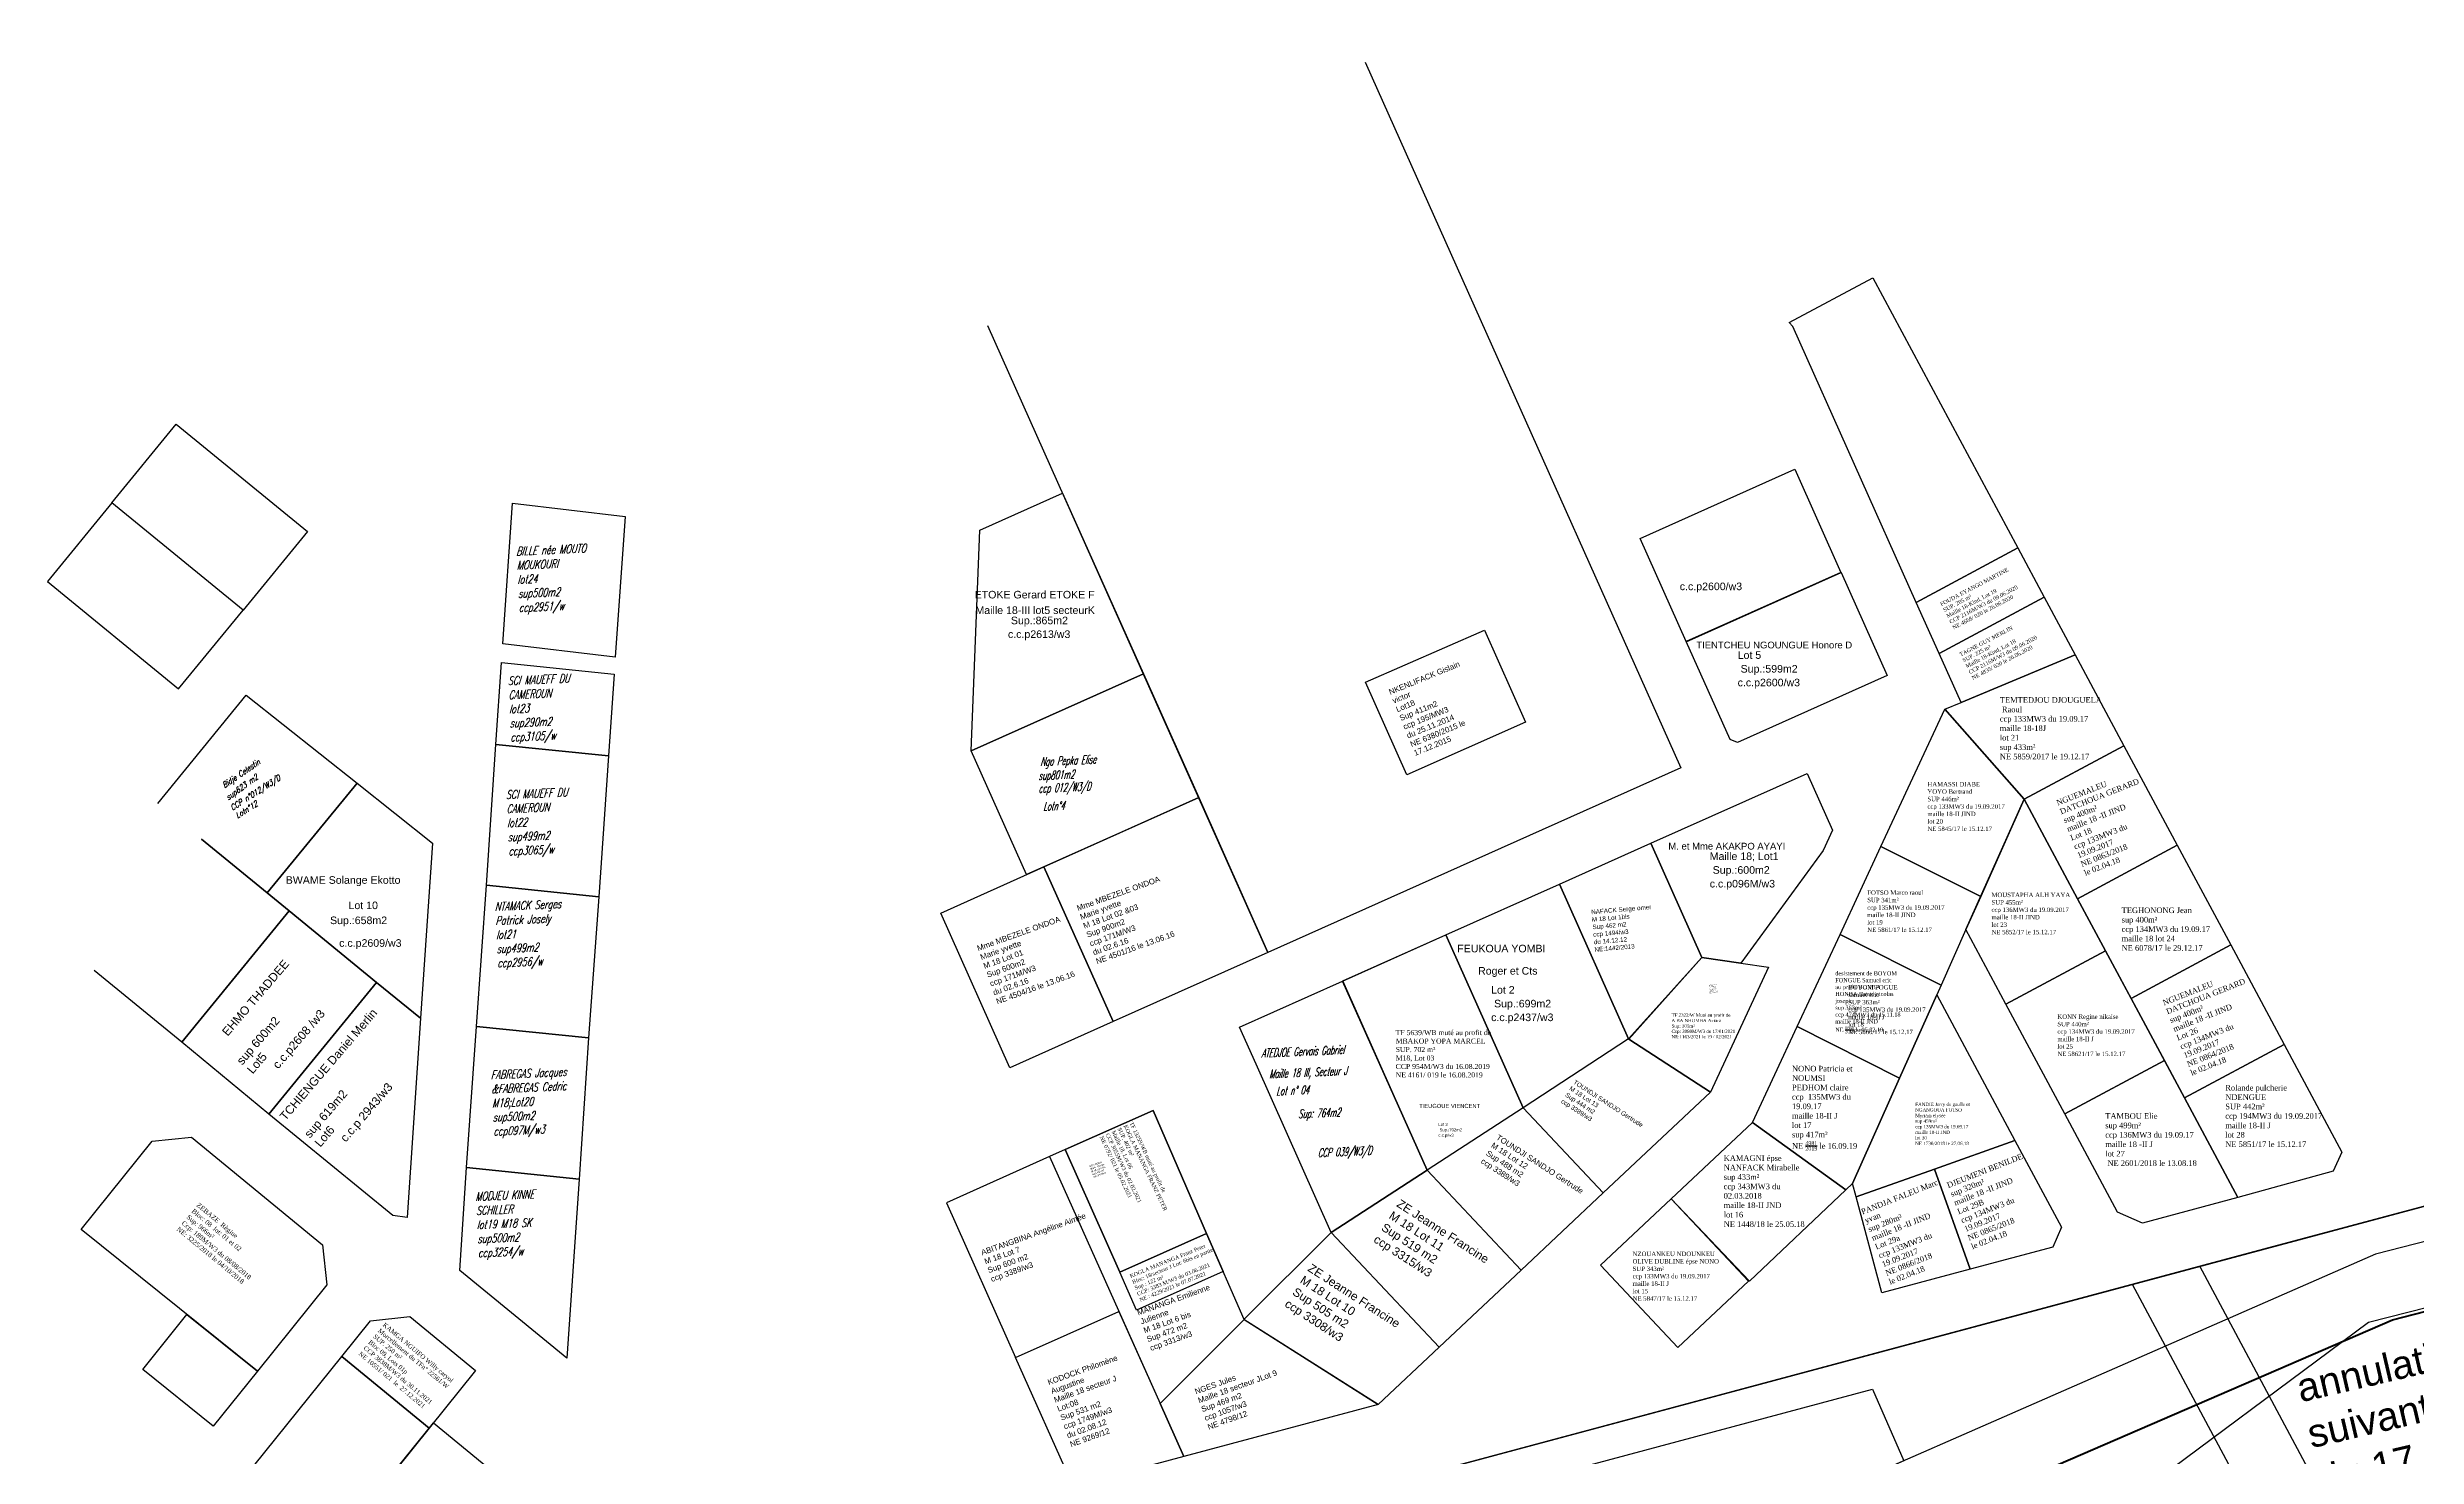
# Model space of a CAD drawing. Header units: millimetres. Extents: x 587399 to 927168, y 438565 to 1444955.
# Drawn here: x 920998.1 to 921417.3, y 1443000.7 to 1443250 of the extents above; entities that cross this region are included whole.
import ezdxf
from ezdxf.enums import TextEntityAlignment as Align

# ---------------------------------------------------------------- set-up
doc = ezdxf.new("R2010")
doc.units = ezdxf.units.MM
doc.header["$LTSCALE"] = 2
for name, color, linetype in [('end maj 26 02 2021', 7, 'Continuous'), ('MAJ DEC 2021', 234, 'Continuous'), ('MAJ JAN 2022', 1, 'Continuous'), ('MAJ JUILLET 2021', 7, 'Continuous')]:
    doc.layers.add(name, color=color, linetype=linetype)
doc.styles.add('FONT1', font='romanc.shx', dxfattribs={"width": 0.7, "oblique": 18, "height": 3})
doc.styles.get("Standard").update_dxf_attribs({"font": 'arial.ttf'})
doc.styles.add('Times 1.0', font='times.ttf', dxfattribs={"width": 0.99, "height": 1})

msp = doc.modelspace()

# ---------------------------------------------------------------- linework, layer by layer
at = {"color": 1, "lineweight": 50, "flags": 128}
msp.add_lwpolyline([(922435.33, 1443112.93), (922253.19, 1443066.71), (922159.92, 1443036.69), (921998.26, 1442992.34), (921859.86, 1442945.91), (921711.78, 1442898.9), (921531.67, 1442838.71), (921465.54, 1442816.07), (921313.92, 1442768.34), (921202.97, 1442729.87), (921076.06, 1442821.861), (921185.3, 1442897.1), (921229.45, 1442945.43), (921413.03, 1443024.88), (921483.31, 1443043), (921649.98, 1443063.1), (921769.82, 1443023.17), (921835, 1443016.87), (921945.71, 1443050.85), (922060.43, 1443086.06), (922165.59, 1443118.33), (922278.75, 1443150.61), (922345.67, 1443174.05), (922385.06, 1443206.9)], dxfattribs=at)
at = {"layer": 'end maj 26 02 2021', "color": 3, "linetype": 'ByBlock'}
for p, q in [((921231.29, 1443247.41), (921287.12, 1443122.52)), ((921214.09, 1443089.87), (921164.55, 1443200.76)), ((921287.12, 1443122.52), (921214.09, 1443089.87)), ((921680, 1443115), (921390.22, 1443037.36)), ((921390.22, 1443037.36), (921150, 1442973))]:
    msp.add_line(p, q, dxfattribs=at)
at = {"layer": 'end maj 26 02 2021', "linetype": 'ByBlock'}
for p, q in [((921161.59, 1443125.55), (921192.05, 1443139.17)), ((921192.05, 1443139.17), (921201.86, 1443117.27)), ((921017.7, 1443116.24), (921033.29, 1443135.41)), ((921033.29, 1443135.41), (921052.93, 1443119.82)), ((921171.38, 1443103.64), (921161.59, 1443125.55)), ((921052.93, 1443119.82), (921037.04, 1443100.4)), ((921201.86, 1443117.27), (921188.15, 1443111.14)), ((921188.15, 1443111.14), (921174.45, 1443105.02)), ((921037.04, 1443100.4), (921025.44, 1443109.91)), ((921174.45, 1443105.02), (921171.38, 1443103.64))]:
    msp.add_line(p, q, dxfattribs=at)
at = {"layer": 'end maj 26 02 2021', "linetype": 'ByBlock', "ltscale": 0.0014}
for p, q in [((921408.792, 1443024.463), (921472.635, 1443040.816)), ((921404.261, 1442961.698), (921367.042, 1443031.151)), ((921421.09, 1442955.678), (921378.976, 1443034.348)), ((921341.674, 1442974.587), (921408.792, 1443024.463)), ((921227.96, 1442944.79), (921404.178, 1443021.035))]:
    msp.add_line(p, q, dxfattribs=at)
at = {"layer": 'end maj 26 02 2021', "linetype": 'ByBlock', "ltscale": 0.0014, "flags": 128}
for points in [[(922362, 1443250), (922362, 1443250), (922373.95, 1443227.67), (922343.87, 1443206.08), (922264.75, 1443161), (922162.07, 1443129.8), (922056.91, 1443097.53), (921942.19, 1443062.32), (921831.48, 1443028.34), (921771.42, 1443035.02), (921653.77, 1443074.48), (921481.62, 1443054.86), (921410.04, 1443036.5), (921220.59, 1442953.51), (921178.08, 1442906.63), (921080, 1442845), (921150, 1442973), (921680.014, 1443115.004), (921815, 1443080), (922180, 1443175), (922362, 1443250)], [(921277.94, 1443074.53), (921292.37, 1443065.17), (921273.4, 1443047.32)], [(921259.24, 1443062.38), (921273.4, 1443047.32), (921258.88, 1443033.67)], [(921175.463, 1443053.758), (921157.204, 1443045.595), (921169.448, 1443018.208), (921187.707, 1443026.371)], [(921175.463, 1443053.758), (921195.001, 1443010.055), (921209.858, 1443024.912), (921203.233, 1443040.148), (921187.899, 1443033.292), (921178.202, 1443054.983), (921175.463, 1443053.758)]]:
    msp.add_lwpolyline(points, dxfattribs=at)
at = {"layer": 'end maj 26 02 2021', "color": 150, "linetype": 'ByBlock', "lineweight": -3, "ltscale": 0.0014, "flags": 128}
for points in [[(921321.124, 1443209.249), (921346.758, 1443161.437), (921328.798, 1443151.808), (921306.964, 1443200.644), (921306.311, 1443201.307)], [(921346.758, 1443161.437), (921351.43, 1443152.724), (921332.843, 1443142.758), (921328.798, 1443151.808)], [(921351.43, 1443152.724), (921356.904, 1443142.515), (921336.72, 1443134.087), (921332.843, 1443142.758)], [(921252.4, 1443146.883), (921259.681, 1443130.601), (921238.642, 1443121.304), (921231.37, 1443137.697)], [(921356.904, 1443142.515), (921365.513, 1443126.457), (921347.887, 1443117.007), (921333.861, 1443132.893), (921336.72, 1443134.087)], [(921333.861, 1443132.893), (921347.887, 1443117.007), (921340.188, 1443099.768), (921322.545, 1443108.611)], [(921365.513, 1443126.457), (921374.964, 1443108.831), (921357.34, 1443099.382), (921347.887, 1443117.007)], [(921201.851, 1443117.266), (921214.09, 1443089.87), (921186.7, 1443077.629), (921174.457, 1443105.014)], [(921322.545, 1443108.611), (921340.188, 1443099.768), (921337.574, 1443093.915), (921333.192, 1443084.103), (921315.299, 1443093.072)], [(921374.964, 1443108.831), (921384.414, 1443091.205), (921366.788, 1443081.754), (921362.293, 1443090.146), (921357.34, 1443099.382)], [(921315.299, 1443093.072), (921333.192, 1443084.103), (921332.418, 1443082.37), (921325.844, 1443067.651), (921307.691, 1443076.751)], [(921384.414, 1443091.204), (921393.865, 1443073.578), (921376.238, 1443064.128), (921366.788, 1443081.754)], [(921307.696, 1443076.748), (921325.844, 1443067.651), (921317.515, 1443049.002), (921316.297, 1443047.856), (921299.796, 1443059.796)], [(921393.865, 1443073.578), (921404.075, 1443054.533), (921402.555, 1443051.2), (921385.689, 1443046.501), (921376.238, 1443064.128)], [(921372.684, 1443070.757), (921376.238, 1443064.128), (921385.689, 1443046.501), (921368.822, 1443041.982), (921364.39, 1443043.9), (921355.058, 1443061.307)], [(921299.796, 1443059.796), (921316.297, 1443047.856), (921299.302, 1443031.713), (921285.43, 1443046.28)], [(921346.218, 1443056.631), (921354.468, 1443041.242), (921352.948, 1443037.729), (921338.317, 1443033.809), (921331.984, 1443051.55)], [(921331.984, 1443051.55), (921338.317, 1443033.809), (921322.707, 1443029.626), (921318.155, 1443046.614)], [(921285.43, 1443046.28), (921299.13, 1443031.713), (921286.632, 1443019.961), (921272.93, 1443034.53)], [(921022.841, 1443025.836), (921035.313, 1443015.814), (921027.482, 1443006.07), (921015.019, 1443016.101)], [(921050.214, 1443018.393), (921065.671, 1443005.699), (921034.352, 1442966.724), (921018.895, 1442979.418)], [(921066.439, 1443006.655), (921081.046, 1442994.661), (921079.935, 1442991.52), (921069.315, 1442978.305), (921053.857, 1442990.997)]]:
    msp.add_lwpolyline(points, close=True, dxfattribs=at)
at = {"layer": 'end maj 26 02 2021', "color": 3, "linetype": 'ByBlock', "flags": 128}
msp.add_lwpolyline([(921020.95, 1443183.36), (921044.16, 1443164.36), (921032.76, 1443150.43), (921009.55, 1443169.43)], close=True, dxfattribs=at)
at = {"layer": 'end maj 26 02 2021', "linetype": 'ByBlock', "flags": 128}
for points in [[(921307.31, 1443175.37), (921315.47, 1443157.11), (921288.09, 1443144.86), (921279.92, 1443163.12)], [(921078.74, 1443144.46), (921080.45, 1443169.37), (921100.35, 1443167.03), (921098.62, 1443142.09)], [(921177.76, 1443171.12), (921192.05, 1443139.17), (921161.59, 1443125.55), (921163.12, 1443164.58)], [(921075.85, 1443101.75), (921077.51, 1443126.68), (921097.4, 1443124.66), (921095.68, 1443099.71)], [(921052.93, 1443119.82), (921066.29, 1443109.22), (921064.14, 1443078.23), (921056.39, 1443084.57), (921040.91, 1443097.24), (921037.04, 1443100.4)], [(921074.04, 1443076.77), (921075.85, 1443101.75), (921095.68, 1443099.71), (921093.86, 1443074.76)], [(921265.64, 1443101.97), (921277.88, 1443074.58), (921259.24, 1443062.38), (921245.56, 1443092.99)], [(921040.91, 1443097.24), (921056.39, 1443084.57), (921037.33, 1443061.29), (921021.91, 1443074.02)], [(921245.56, 1443092.99), (921259.24, 1443062.38), (921242.26, 1443051.36), (921227.3, 1443084.82)], [(921056.39, 1443084.57), (921064.14, 1443078.23), (921061.79, 1443043), (921059.27, 1443043.31), (921037.33, 1443061.29)], [(921227.3, 1443084.82), (921242.26, 1443051.36), (921225.28, 1443040.33), (921212, 1443070.09), (921209.06, 1443076.67)]]:
    msp.add_lwpolyline(points, close=True, dxfattribs=at)
for points in [[(921009.55, 1443169.43), (920998.148, 1443155.502), (921021.363, 1443136.503), (921032.762, 1443150.428)], [(921288.083, 1443144.857), (921315.475, 1443157.098), (921323.632, 1443138.846), (921297.16, 1443127.01), (921295.84, 1443127.52), (921288.091, 1443144.86), (921315.475, 1443157.098)], [(921025.44, 1443109.91), (921037.04, 1443100.4), (921040.91, 1443097.24), (921021.91, 1443074.02), (921006.43, 1443086.69)]]:
    msp.add_lwpolyline(points, dxfattribs=at)
at = {"layer": 'end maj 26 02 2021', "linetype": 'ByBlock', "ltscale": 0.0014, "flags": 128}
for points in [[(921078.49, 1443141.156), (921098.424, 1443139.101), (921097.404, 1443124.659), (921077.51, 1443126.681)], [(921309.46, 1443121.557), (921313.959, 1443111.494), (921312.298, 1443107.93), (921297.734, 1443088), (921290.86, 1443089.003), (921281.829, 1443109.204)], [(921281.83, 1443109.2), (921290.861, 1443089), (921277.88, 1443074.58), (921265.64, 1443101.97)], [(921297.73, 1443088), (921302.67, 1443087.26), (921292.37, 1443065.16), (921277.92, 1443074.51), (921290.86, 1443089)], [(921072.3, 1443051.82), (921074.04, 1443076.77), (921093.86, 1443074.76), (921092.24, 1443049.78)], [(921193.759, 1443061.938), (921178.202, 1443054.983), (921187.899, 1443033.292), (921203.233, 1443040.148)], [(921071.09, 1443033.63), (921072.3, 1443051.82), (921092.24, 1443049.78), (921090.02, 1443018.1)], [(921225.28, 1443040.3), (921242.25, 1443051.35), (921258.88, 1443033.67), (921244.37, 1443020.03)], [(921209.85, 1443024.91), (921225.28, 1443040.33), (921244.37, 1443020.03), (921233.58, 1443009.88)], [(921169.448, 1443018.208), (921187.707, 1443026.37), (921195.001, 1443010.056), (921199.195, 1443000.674), (921179.63, 1442995.43)], [(921209.857, 1443024.912), (921233.588, 1443009.889), (921199.195, 1443000.674), (921195.001, 1443010.056)]]:
    msp.add_lwpolyline(points, close=True, dxfattribs=at)
at = {"layer": 'end maj 26 02 2021', "color": 150, "linetype": 'ByBlock', "lineweight": -3, "ltscale": 0.0014, "flags": 128}
for points in [[(921347.887, 1443117.007), (921357.337, 1443099.38), (921362.288, 1443090.146), (921344.662, 1443080.696), (921337.574, 1443093.915), (921347.887, 1443117.007)], [(921174.456, 1443105.016), (921186.7, 1443077.629), (921168.441, 1443069.465), (921156.197, 1443096.851), (921174.457, 1443105.014)], [(921344.662, 1443080.696), (921362.288, 1443090.146), (921372.684, 1443070.757), (921355.057, 1443061.307), (921344.662, 1443080.696)], [(921332.418, 1443082.369), (921346.218, 1443056.631), (921331.984, 1443051.55), (921318.155, 1443046.614), (921317.515, 1443049.002), (921325.844, 1443067.651), (921332.418, 1443082.369)]]:
    msp.add_lwpolyline(points, dxfattribs=at)
at = {"layer": 'end maj 26 02 2021', "color": 3, "linetype": 'ByBlock', "lineweight": -3, "ltscale": 0.0014, "flags": 128}
for points in [[(921245.56, 1443092.99), (921259.24, 1443062.38), (921242.26, 1443051.36), (921227.308, 1443084.823)], [(921193.759, 1443061.938), (921203.233, 1443040.148), (921187.899, 1443033.292), (921178.202, 1443054.983)]]:
    msp.add_lwpolyline(points, close=True, dxfattribs=at)
at = {"layer": 'end maj 26 02 2021', "color": 3}
msp.add_lwpolyline([(921297.73, 1443088), (921302.67, 1443087.26), (921292.37, 1443065.18), (921277.92, 1443074.51), (921290.86, 1443089)], close=True, dxfattribs=at)
at = {"layer": 'end maj 26 02 2021', "color": 150}
msp.add_lwpolyline([(921023.655, 1443057.182), (921046.842, 1443038.143), (921047.574, 1443031.072), (921035.313, 1443015.814), (921004.133, 1443040.869), (921016.659, 1443056.458), (921023.655, 1443057.182)], close=True, dxfattribs=at)
at = {"layer": 'end maj 26 02 2021', "color": 5, "linetype": 'ByBlock', "ltscale": 0.0014, "flags": 128}
msp.add_lwpolyline([(921321.06, 1443012.62), (921326.61, 1442999.95), (921253.33, 1442967.85), (921242.9, 1442991.68)], close=True, dxfattribs=at)
at = {"layer": 'MAJ DEC 2021', "linetype": 'ByBlock', "lineweight": -3, "ltscale": 0.0014, "flags": 128}
msp.add_lwpolyline([(921062.3, 1443025.451), (921073.892, 1443015.93), (921065.671, 1443005.699), (921050.214, 1443018.393), (921055.303, 1443024.725)], close=True, dxfattribs=at)
at = {"layer": 'MAJ JAN 2022', "color": 2, "lineweight": 60, "ltscale": 0.0014, "flags": 128}
msp.add_lwpolyline([(921650.269, 1443063.001), (921549.106, 1443010.599), (921481.935, 1442991.053), (921340.888, 1442974.844), (921229.445, 1442945.424), (921413.03, 1443024.88), (921483.31, 1443043), (921650.272, 1443063.003)], close=True, dxfattribs=at)
at = {"layer": 'MAJ JUILLET 2021', "flags": 128}
msp.add_lwpolyline([(921203.23, 1443040.15), (921206.15, 1443033.42), (921190.82, 1443026.57), (921187.9, 1443033.29)], close=True, dxfattribs=at)

# ---------------------------------------------------------------- texts
at = {"layer": 'end maj 26 02 2021', "color": 7, "linetype": 'ByBlock'}
for s, height, p in [(' ETOKE Gerard ETOKE F', 1.34056, (921161.678, 1443152.506)), ('c.c.p2600/w3', 1.34056, (921286.945, 1443153.968)), ('Maille 18-III lot5 secteurK', 1.34056, (921162.34, 1443149.753)), (' Sup.:865m2', 1.34056, (921168.09, 1443147.94)), ('c.c.p2613/w3', 1.34056, (921168.09, 1443145.512)), ('TIENTCHEU NGOUNGUE Honore D', 1.2, (921289.873, 1443143.663)), ('Lot 5', 1.3406, (921297.188, 1443141.816)), (' Sup.:599m2', 1.34056, (921297.188, 1443139.387)), ('c.c.p2600/w3', 1.34056, (921297.188, 1443136.958)), ('M. et Mme AKAKPO AYAYI', 1.2, (921284.931, 1443108.073)), ('Maille 18; Lot1', 1.34056, (921292.245, 1443106.225)), ('BWAME Solange Ekotto', 1.34056, (921040.32, 1443102.017)), ('c.c.p096M/w3', 1.34056, (921292.245, 1443101.368)), (' Sup.:600m2', 1.34056, (921292.245, 1443103.796)), ('Lot 10', 1.3406, (921051.422, 1443097.536)), (' Sup.:658m2', 1.34056, (921047.636, 1443094.885)), ('c.c.p2609/w3', 1.34056, (921049.771, 1443090.873)), ('FEUKOUA YOMBI', 1.34056, (921247.578, 1443089.896)), ('Roger et Cts', 1.34056, (921251.264, 1443085.95)), ('Lot 2', 1.3406, (921253.568, 1443082.582)), (' Sup.:699m2', 1.34056, (921253.568, 1443080.153)), ('c.c.p2437/w3', 1.34056, (921253.568, 1443077.725)), ('TIEUGOUE VIENCENT', 0.73148, (921240.84, 1443062.352)), ('c.c.p/w3', 0.5275, (921244.241, 1443057.28)), ('Lot 3', 0.5275, (921244.241, 1443059.191)), (' Sup.:702m2', 0.52753, (921244.241, 1443058.235))]:
    msp.add_text(s, height=height, dxfattribs=at).set_placement(p)
at = {"layer": 'end maj 26 02 2021', "color": 7, "linetype": 'ByBlock', "style": 'FONT1', "oblique": 18, "width": 0.6}
for s, p in [('Ngo Pepka Elise', (921173.857, 1443122.421)), ('sup801m2', (921173.507, 1443119.935)), ('ccp 012/W3/D', (921173.524, 1443117.671)), (' Lotn°4', (921173.74, 1443114.477))]:
    msp.add_text(s, height=1.5, rotation=2.50478, dxfattribs=at).set_placement(p, align=Align.BOTTOM_LEFT)
at = {"layer": 'end maj 26 02 2021', "color": 7, "linetype": 'ByBlock'}
for s, p in [('EHMO THADDEE', (921030.045, 1443074.953)), ('sup 600m2', (921032.621, 1443069.849)), ('c.c.p2608 /w3', (921038.968, 1443069.155)), ('TCHIENGUE Daniel Merlin', (921040.263, 1443060.008)), ('Lot5', (921034.466, 1443068.269)), ('sup 619m2', (921044.584, 1443056.897)), ('c.c.p 2943/w3', (921050.932, 1443056.202)), ('Lot6', (921046.429, 1443055.317))]:
    msp.add_text(s, height=1.5, rotation=49.42067, dxfattribs=at).set_placement(p)
at = {"layer": 'end maj 26 02 2021', "linetype": 'ByBlock', "style": 'FONT1', "oblique": 18, "width": 0.6}
for s, p in [('ATEDJOE Gervais Gabriel', (921212.943, 1443070.849)), ('Maille 18 III, Secteur J', (921214.342, 1443067.173)), ('Lot n° 04', (921215.584, 1443064.13)), ('Sup: 764m2', (921219.472, 1443060.093)), ('CCP 039/W3/D', (921222.939, 1443053.212))]:
    msp.add_text(s, height=1.5, rotation=2.50478, dxfattribs=at).set_placement(p, align=Align.BOTTOM_LEFT)
at = {"layer": 'end maj 26 02 2021', "color": 7, "linetype": 'ByBlock', "char_height": 1.5, "width": 16.61, "attachment_point": 1, "rotation": 2.50479, "style": 'FONT1'}
for s, insert in [('BILLE née MOUTO MOUKOURI\\Plot24\\Psup500m2\\Pccp2951/w', (921081.043, 1443161.602)), ('SCI MAUEFF DU CAMEROUN\\Plot23\\Psup290m2\\Pccp3105/w', (921079.555, 1443138.678)), ('SCI MAUEFF DU CAMEROUN\\Plot22\\Psup499m2\\Pccp3065/w', (921079.203, 1443118.523)), ('NTAMACK Serges Patrick Josely\\Plot21\\Psup499m2\\Pccp2956/w', (921077.248, 1443098.73)), ('FABREGAS Jacques &FABREGAS Cedric\\PM18;Lot20\\Psup500m2\\Pccp097M/w3', (921076.548, 1443068.949)), ('MODJEU KINNE SCHILLER\\Plot19 M18 SK\\Psup500m2\\Pccp3254/w', (921073.825, 1443047.431))]:
    msp.add_mtext(s, dxfattribs=dict(at, insert=insert))
at = {"layer": 'end maj 26 02 2021', "color": 150, "linetype": 'ByBlock', "lineweight": -3, "ltscale": 0.0014, "attachment_point": 1, "style": 'Times 1.0'}
for s, insert, char_height, width, rotation in [('{\\C256;FOUDA EYANGO MARTINE\\PSUP. 205 m²\\PMaille 18-Kind, Lot 19\\PCCP 2116M/W3 du 09.06.2020\\PNE 4668/ 020 le 26.06.2020}', (921332.924, 1443151.731), 0.7, 40.92767, 27.66636), ('{\\fTimes New Roman|b0|i0|c186|p18;\\C256;TAGNE GUY MERLIN\\PSUP. 2\\fTimes New Roman|b0|i0|c0|p18;2\\fTimes New Roman|b0|i0|c186|p18;5 m²\\PMaille 18-Kind, Lot 1\\fTimes New Roman|b0|i0|c0|p18;8\\fTimes New Roman|b0|i0|c186|p18;\\PCCP 2116M/W3 du 09.06.2020\\PNE 4\\fTimes New Roman|b0|i0|c0|p18;835\\fTimes New Roman|b0|i0|c186|p18;/ 020 le 26.06.2020}', (921336.329, 1443142.828), 0.7, 40.92767, 27.66636), ('{\\fTimes New Roman|b0|i0|c186|p18;NGUEMALEU DATCHOUA} GERARD{\\fTimes New Roman|b0|i0|c186|p18;\\Psup 400m²\\Pmaille 18 -II JIND\\PLot 18\\Pccp 133MW3 du 19.09.2017\\PNE 0863/2018 \\Ple 02.04.18}', (921353.457, 1443116.765), 1, 16.12199, 21.55764), ('{\\fTimes New Roman|b0|i0|c186|p18;NGUEMALEU DATCHOUA} GERARD{\\fTimes New Roman|b0|i0|c186|p18;\\Psup 400m²\\Pmaille 18 -II JIND\\PLot 26\\Pccp 134MW3 du 19.09.2017\\PNE 0864/2018 \\Ple 02.04.18}', (921372.257, 1443081.392), 1, 16.12199, 21.55764), ('{\\C1;TF 13259/WB muté au profit de\\P\\C256;KOGLA MANANGA FRANZ PETER\\PSUP. 402 m²\\PMaille 18, Lot 06\\PCCP 3055M/W3 du 02.02.2021\\PNE 0792/ 021 le 05.02.2021}', (921190.198, 1443059.981), 0.7, 25.14022, 295.41423), ('DJEUMENI BENILDE\\P{\\fTimes New Roman|b0|i0|c186|p18;sup }32{\\fTimes New Roman|b0|i0|c186|p18;0m²\\Pmaille 18 -II JIND\\PLot 2}9B{\\fTimes New Roman|b0|i0|c186|p18;\\Pccp 134MW3 du 19.09.2017\\PNE 086}5{\\fTimes New Roman|b0|i0|c186|p18;/2018 \\Ple 02.04.18}', (921334.086, 1443049.099), 1, 16.12199, 21.55764), ('{\\fTimes New Roman|b0|i0|c186|p18;PANDJA FALEU Marc yvan\\Psup 280m²\\Pmaille 18 -II JIND\\PLot 29a\\Pccp 133MW3 du 19.09.2017\\PNE 0866/2018 }\\P{\\fTimes New Roman|b0|i0|c186|p18;le 02.04.18}', (921318.911, 1443044.421), 1, 16.12199, 21.55764)]:
    msp.add_mtext(s, dxfattribs=dict(at, insert=insert, char_height=char_height, width=width, rotation=rotation))
at = {"layer": 'end maj 26 02 2021', "color": 7, "linetype": 'ByBlock', "insert": (921235.344, 1443136.368), "char_height": 1, "width": 32.37, "attachment_point": 1, "rotation": 22.23837}
msp.add_mtext('NKENLIFACK Gislain\\Pvictor \\PLot18\\PSup 411m2\\Pccp 195/MW3\\Pdu 25.11.2014\\PNE 6380/2015 le\\P17.12.2015', dxfattribs=at)
at = {"layer": 'end maj 26 02 2021', "color": 150, "linetype": 'ByBlock', "lineweight": -3, "ltscale": 0.0014, "attachment_point": 1, "style": 'Times 1.0'}
for s, insert, char_height, width in [('TEMTEDJOU DJOUGUELA\\P Raoul\\Pccp 133MW3 du 19.09.17\\Pmaille 18-18J\\Plot 21\\Psup 433m²\\PNE 5859/2017 le 19.12.17', (921343.562, 1443135.041), 1, 35.33805), ('HAMASSI DIABE \\PYOYO Bertrand\\PSUP 446m²\\Pccp 133MW3 du 19.09.2017\\Pmaille 18-II JIND\\Plot 20\\PNE 5845/17 le 15.12.17', (921330.754, 1443120.042), 0.78935, 27.85352), ('FOTSO Marco raoul\\PSUP 341m²\\Pccp 135MW3 du 19.09.2017\\Pmaille 18-II JIND\\Plot 19\\PNE 5861/17 le 15.12.17', (921320.112, 1443100.857), 0.78935, 27.85352), ('MOUSTAPHA ALH YAYA\\P{\\fTimes New Roman|b0|i0|c186|p18;SUP }455{\\fTimes New Roman|b0|i0|c186|p18;m²\\Pccp 13}6{\\fTimes New Roman|b0|i0|c186|p18;MW3 du 19.09.2017\\Pmaille 18-II JIND\\Plot }23{\\fTimes New Roman|b0|i0|c186|p18;\\PNE 58}52{\\fTimes New Roman|b0|i0|c186|p18;/17 le 15.12.17}', (921342.091, 1443100.45), 0.78935, 27.85352), ('TEGHONONG Jean \\Psup 400m²\\Pccp 134MW3 du 19.09.17\\Pmaille 18 lot 24\\PNE 6078/17 le 29.12.17', (921365.119, 1443097.836), 1, 18.85245), ('BOYOM FOGUE \\Psamuel eric\\PSUP 363m²\\Pccp 135MW3 du 19.09.2017\\Pmaille 18-II J\\Plot 18\\PNE 5860/17 le 15.12.17', (921316.758, 1443084.103), 0.78935, 27.85352), ('KONN Regine nikaise\\PSUP 440m²\\Pccp 134MW3 du 19.09.2017\\Pmaille 18-II J\\Plot 25\\PNE 58621/17 le 15.12.17', (921353.749, 1443078.907), 0.78935, 27.85352), ('{\\fTimes New Roman|b0|i0|c186|p18;\\C1;TF 5639/WB muté au profit de\\C256;\\PMBAKOP YOPA MARCEL\\PSUP. 702 m²\\PM18, Lot 03\\PCCP 954M/W3 du 16.08.2019\\PNE 4161/ 019 le 16.08.2019}', (921236.688, 1443076.144), 0.89937, 58.9252), ('\\A1;NONO Patricia et NOUMSI PEDHOM claire\\Pccp  135MW3 du 19.09.17 \\Pmaille 18-II J\\Plot 17\\Psup 417m²\\PNE {\\H0.7x;\\S4981/2019;} le 16.09.19', (921306.798, 1443069.817), 1, 11.28929), ('Rolande pulcherie\\PNDENGUE\\PSUP 442m²\\Pccp 194MW3 du 19.09.2017\\Pmaille 18-II J\\Plot 28\\PNE 5851/17 le 15.12.17', (921383.454, 1443066.443), 1, 35.28674), ('FANDIE Jerry de gaulle et NGANGOUA {\\fTimes New Roman|b0|i0|c186|p18;FOTSO }\\P{\\fTimes New Roman|b0|i0|c186|p18;Myriam elysée\\Psup 459m²\\Pccp 135MW3 du 19.09.17\\Pmaille 18-II JND\\Plot 30\\PNE 1730/2018 le 27.06.18}', (921328.607, 1443063.297), 0.593, 11.40179), ('\\A1;TAMBOU Elie{\\fTimes New Roman|b0|i0|c186|p18;\\Psup }499{\\fTimes New Roman|b0|i0|c186|p18;m²\\Pccp }136{\\fTimes New Roman|b0|i0|c186|p18;MW3 du }19.09.17\\P{\\fTimes New Roman|b0|i0|c186|p18;maille }18{\\fTimes New Roman|b0|i0|c186|p18; -II }J\\P{\\fTimes New Roman|b0|i0|c186|p18;lot }27{\\fTimes New Roman|b0|i0|c186|p18;\\P NE }2601/2018{\\fTimes New Roman|b0|i0|c186|p18; le 13.08.18}', (921362.223, 1443061.439), 1, 23.45456), ('KAMAGNI épse NANFACK Mirabelle\\Psup 433m²\\Pccp 343MW3 du 02.03.2018\\Pmaille 18-II JND\\Plot 16 \\PNE 1448/18 le 25.05.18', (921294.716, 1443053.983), 1, 16.01214), ('NZOUANKEU NDOUNKEU\\POLIVE DUBLINE épse NONO\\PSUP 343m²\\Pccp 133MW3 du 19.09.2017\\Pmaille 18-II J\\Plot 15\\PNE 5847/17 le 15.12.17', (921278.597, 1443036.937), 0.78935, 27.85352)]:
    msp.add_mtext(s, dxfattribs=dict(at, insert=insert, char_height=char_height, width=width))
at = {"layer": 'end maj 26 02 2021', "color": 7, "linetype": 'ByBlock', "char_height": 1, "attachment_point": 1, "style": 'FONT1'}
for s, insert, rotation in [('Bidje Celestin', (921028.901, 1443119.727), 34.55622), ('sup623 m2', (921029.563, 1443117.565), 35.97813), ('CCP n°012/W3/D\\PLotn°12', (921030.341, 1443115.768), 32.72571)]:
    msp.add_mtext(s, dxfattribs=dict(at, insert=insert, rotation=rotation))
at = {"layer": 'end maj 26 02 2021', "linetype": 'ByBlock', "ltscale": 0.0014, "attachment_point": 1}
for s, insert, char_height, width, rotation in [('{\\C7;Mme MBEZELE ONDOA\\PMarie yvette\\PM 18 Lot 02 &03 \\PSup 900m2\\Pccp 171M/W3\\Pdu 02.6.16\\PNE 4501/16 le 13.06.16}', (921180.152, 1443098.149), 1, 29.13, 19.77678), ('{\\C7;NAFACK Serge omer\\PM 18 Lot 1bis\\PSup 462 m2\\Pccp 1494/w3\\Pdu 14.12.12\\PNE:1442/2013}', (921271.24, 1443097.419), 0.8, 29.13, 4.94442), ('{\\C7;Mme MBEZELE ONDOA\\PMarie yvette\\PM 18 Lot 01 \\PSup 600m2\\Pccp 171M/W3\\Pdu 02.6.16\\PNE 4504/16 le 13.06.16}', (921162.493, 1443091.047), 1, 29.13, 19.77678), ('{\\C7;NDEGES Firmin\\PM 18 Lot 14\\PSup 305 m2\\Pccp 1744/w3\\Pdu 01.08.2012\\PNE:9260/2012}', (921292.118, 1443084.129), 0.16, 5.826, 4.94446), ('{\\C7;TOUNDJI SANDJO Gertrude\\PM 18 Lot 13\\PSup 444 m2\\Pccp 3389/w3}', (921268.469, 1443067.382), 0.8, 29.13, 327.10023), ('{\\C7;TOUNDJI SANDJO Gertrude\\PM 18 Lot 12\\PSup 488 m2\\Pccp 3389/w3}', (921254.917, 1443057.727), 1, 29.13, 327.10023), ('{\\C7;NGO NGAN \\PMarie Annette\\PM 18 Lot 6 bis \\PSup 402 m2\\Pccp 3313/w3}', (921182.448, 1443052.153), 0.3, 8.739, 19.77678), ('{\\C7;ABITANGBINA Angéline Aimée\\PM 18 Lot 7 \\PSup 600 m2\\Pccp 3389/w3}', (921163.224, 1443037.206), 1, 29.13, 19.77678), ('{\\C7;ZE Jeanne Francine\\PM 18 Lot 11\\PSup 519 m2\\Pccp 3315/w3}', (921237.529, 1443046.293), 1.5, 29.13, 327.10023), ('{\\C7;ZE Jeanne Francine\\PM 18 Lot 10\\PSup 505 m2\\Pccp 3308/w3}', (921221.811, 1443034.888), 1.5, 29.13, 327.10026), ('{\\C7;MANANGA Emilienne \\PJulienne\\PM 18 Lot 6 bis\\PSup 472 m2\\Pccp 3313/w3}', (921190.82, 1443026.57), 1, 29.13, 19.77678), ('{\\C7;KODOCK Philomène\\PAugustine\\PMaille 18 secteur J\\PLot:08\\PSup 531 m2\\Pccp 1749M/w3\\Pdu 02.08.12\\PNE 9269/12}', (921174.984, 1443014.266), 1, 29.13, 19.77678), ('{\\C7;NGES Jules\\PMaille 18 secteur JLot 9 \\PSup 469 m2\\Pccp 1057/w3\\PNE 4798/12}', (921201.023, 1443012.62), 1, 29.13, 19.77678)]:
    msp.add_mtext(s, dxfattribs=dict(at, insert=insert, char_height=char_height, width=width, rotation=rotation))
at = {"layer": 'end maj 26 02 2021', "color": 1, "linetype": 'ByBlock', "lineweight": -3, "ltscale": 0.0014, "insert": (921314.458, 1443086.545), "char_height": 0.72965, "width": 11.27935, "attachment_point": 1, "style": 'Times 1.0'}
msp.add_mtext('\\A1;desistement de BOYOM FONGUE Samuel eric\\Pau profit HONBA HONBA David nicolas joseph\\Psup 363m²\\Pccp 474MW3 du 15.11.18\\Pmaille 18-II JND\\PNE {\\H0.7x;\\S0660/2019;} le 05.02.19', dxfattribs=at)
at = {"layer": 'end maj 26 02 2021', "insert": (921285.493, 1443079.079), "char_height": 0.57537, "attachment_point": 1}
msp.add_mtext_dynamic_manual_height_columns('{\\fTimes New Roman|b0|i0|c0|p18;\\C1;TF 2322/W Muté au profit de\\P\\C256;A BA NHOMBA Aziara\\PSup: 305m²\\PCcp: 3080M/W3 du 17/01/2021\\PNE:1163/2021 le 19 / 02/2021}', width=77.74314, gutter_width=12.5, heights=[28.343], dxfattribs=at)
at = {"layer": 'end maj 26 02 2021', "linetype": 'ByBlock', "insert": (921395.654, 1443015.131), "char_height": 5, "width": 202.33488, "attachment_point": 1, "rotation": 13.11813}
msp.add_mtext('{\\C1;annulation  du rectificatif du  T.F.N°35965/W\\Psuivant arreté N°000275/Y.7./MINDCAF/SG/D6//S200/S230\\Pdu 17.03.2021  \\PMAJ LE 22.04.2022}', dxfattribs=at)
at = {"layer": 'end maj 26 02 2021', "insert": (921024.983, 1443045.672), "char_height": 0.82781, "attachment_point": 1, "rotation": 320.39662}
msp.add_mtext_dynamic_manual_height_columns('{\\fTimes New Roman|b0|i0|c0|p18;ZEBAZE  Règine\\PBloc: 08  lot: 01 et 02\\PSup: 966m²\\PCcp: 189M/W3 du 08/08/2018\\PNE: 3225/2018 le 04/10/2018}', width=88.23796, gutter_width=12.5, heights=[27.105], dxfattribs=at)
at = {"layer": 'MAJ DEC 2021', "color": 150, "linetype": 'ByBlock', "lineweight": -3, "ltscale": 0.0014, "insert": (921057.919, 1443024.456), "char_height": 0.8, "width": 35.9786, "attachment_point": 1, "rotation": 320.17017, "style": 'Times 1.0'}
msp.add_mtext('{\\C256;KAMGA NGUIFO Willy caryol\\P\\C1;Morcellement du TFn° 22561/W\\C256;\\PSUP. 250 m²\\PBloc 09, Lots 01p \\PCCP 3838M/W3 du 30.11.2021\\PNE 10551/ 021  le  27.12.2021}', dxfattribs=at)
at = {"layer": 'MAJ JUILLET 2021', "insert": (921189.547, 1443032.893), "char_height": 0.64759, "attachment_point": 1, "rotation": 22.21608}
msp.add_mtext('{\\fTimes New Roman|b0|i0|c0|p18;\\H1.053x;KOGLA MANANGA Franz Peter\\PBloc: 18/secteur J Lot: 6bis en partie\\PSup : 122 m²\\PCCP: 3383 M/W3 du 03.06.2021\\PNE : 4229/2021 le 07.07.2021}', dxfattribs=at)

doc.saveas('drawing.dxf')
